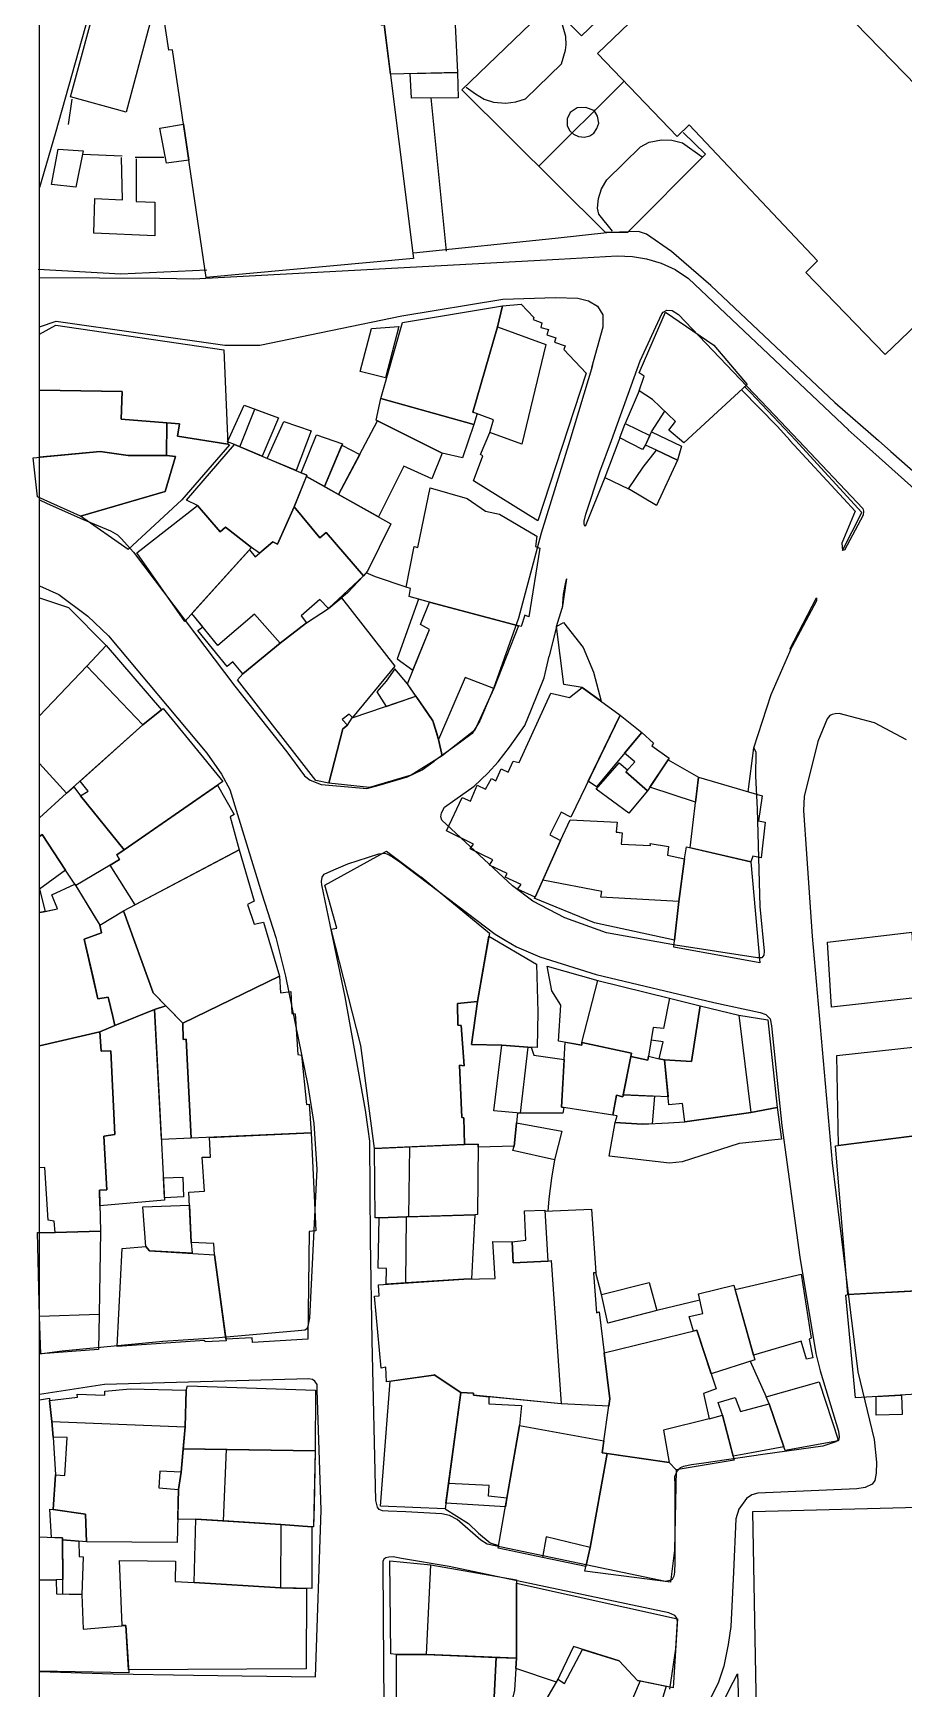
# Model space of a CAD drawing. Header units: centimetres. Extents: x 6155 to 7007, y 1466 to 2152.
# Drawn here: x 6154.8 to 6257.3, y 1699.6 to 1894.6 of the extents above; entities that cross this region are included whole.
import ezdxf

# ---------------------------------------------------------------- set-up
doc = ezdxf.new("R2010")
doc.units = ezdxf.units.CM

msp = doc.modelspace()

# ---------------------------------------------------------------- linework, layer by layer
at = {"color": 7}
for points in [[(6155.54, 2150.82), (7006.83, 2150.82), (7006.83, 1468.12), (6155.54, 1468.12)], [(6226.67, 1897.44), (6224.65, 1899.39), (6219.37, 1894.29), (6214.84, 1898.82), (6220.3, 1904.1), (6211.93, 1913.18), (6222.72, 1923.37), (6235.66, 1909.91), (6230.27, 1904.55), (6232.17, 1902.7), (6226.67, 1897.44)], [(6172.3, 1909.86), (6165.75, 1885.3), (6159.17, 1887.11), (6165.97, 1912.08), (6172.3, 1909.86)], [(6221.25, 1892.24), (6238.85, 1909.1), (6245.03, 1903), (6243.3, 1901.2), (6248.65, 1896.06), (6250.19, 1897.29), (6261.7, 1885.44), (6260.29, 1884.12), (6264.8, 1879.18), (6266.1, 1880.46), (6272.76, 1873.64), (6255.13, 1856.79), (6245.78, 1866.42), (6247.16, 1867.79), (6232.03, 1883.82), (6230.63, 1882.43), (6221.25, 1892.24)], [(6196.14, 1895.62), (6199.59, 1868.08), (6175.15, 1865.86), (6171.2, 1892.67), (6170.75, 1892.63), (6170.06, 1897.23), (6195.31, 1900.13), (6195.82, 1895.57), (6196.14, 1895.62)], [(6195.44, 1899.02), (6204.32, 1898.84), (6204.77, 1889.99), (6196.87, 1889.79), (6196.14, 1895.62), (6195.82, 1895.57), (6195.44, 1899.02)], [(6199.2, 1889.85), (6204.77, 1889.99), (6204.82, 1887), (6199.33, 1886.98), (6199.2, 1889.85)], [(6172.49, 1883.91), (6173.12, 1879.65), (6170.49, 1879.31), (6169.71, 1883.44), (6172.49, 1883.91)], [(6160.69, 1880.76), (6159.82, 1876.48), (6156.94, 1876.78), (6157.72, 1880.96), (6160.69, 1880.76)], [(6207.06, 1849.81), (6206.67, 1848.52), (6195.71, 1851.61), (6198.28, 1860.53), (6210.05, 1862.52), (6209.45, 1860.02), (6206.58, 1850), (6207.06, 1849.81)], [(6209.45, 1860.02), (6210.05, 1862.52), (6212.27, 1862.71), (6213.74, 1861.13), (6213.67, 1860.91), (6214.69, 1860.52), (6214.58, 1859.94), (6215.47, 1859.71), (6215.28, 1859.09), (6216.34, 1858.74), (6216.2, 1858.23), (6217.42, 1857.79), (6217.3, 1857.38), (6219.93, 1854.56), (6214.22, 1837.17), (6206.66, 1841.88), (6207.73, 1844.85), (6207.46, 1844.98), (6208.56, 1847.58), (6208.98, 1849.07), (6206.58, 1850), (6209.45, 1860.02)], [(6209.45, 1860.02), (6210.05, 1862.52), (6212.27, 1862.71), (6213.74, 1861.13), (6213.67, 1860.91), (6214.69, 1860.52), (6214.58, 1859.94), (6215.47, 1859.71), (6215.28, 1859.09), (6216.34, 1858.74), (6216.2, 1858.23), (6217.42, 1857.79), (6217.3, 1857.38), (6219.93, 1854.56), (6214.22, 1837.17), (6206.66, 1841.88), (6207.73, 1844.85), (6207.46, 1844.98), (6208.56, 1847.58), (6208.98, 1849.07), (6206.58, 1850), (6209.45, 1860.02)], [(6229.25, 1861.74), (6234.95, 1857.87), (6238.86, 1853.23), (6231.42, 1846.36), (6229.63, 1847.85), (6230.43, 1848.9), (6227.71, 1851.48), (6226.16, 1852.48), (6226.73, 1854.24), (6226.17, 1854.61), (6227.28, 1857.23), (6229.25, 1861.74)], [(6229.25, 1861.74), (6234.95, 1857.87), (6238.86, 1853.23), (6231.42, 1846.36), (6229.63, 1847.85), (6230.43, 1848.9), (6227.71, 1851.48), (6226.16, 1852.48), (6226.73, 1854.24), (6226.17, 1854.61), (6227.28, 1857.23), (6229.25, 1861.74)], [(6197.85, 1860.07), (6196.26, 1854.01), (6193.31, 1854.79), (6194.62, 1859.82), (6197.85, 1860.07)], [(6209.45, 1860.02), (6215.16, 1857.96), (6212.35, 1846.22), (6208.56, 1847.58), (6208.98, 1849.07), (6206.58, 1850), (6209.45, 1860.02)], [(6209.45, 1860.02), (6215.16, 1857.96), (6212.35, 1846.22), (6208.56, 1847.58), (6208.98, 1849.07), (6206.58, 1850), (6209.45, 1860.02)], [(6178.49, 1846.17), (6177.68, 1846.5), (6179.62, 1850.8), (6183.67, 1849.31), (6181.75, 1844.79), (6178.49, 1846.17)], [(6206.67, 1848.52), (6205.35, 1844.59), (6202.96, 1845.16), (6195.19, 1849.05), (6195.71, 1851.61), (6206.67, 1848.52)], [(6206.67, 1848.52), (6205.35, 1844.59), (6202.96, 1845.16), (6195.19, 1849.05), (6195.71, 1851.61), (6206.67, 1848.52)], [(6177.7, 1846.22), (6177.9, 1846.12), (6172.3, 1839.65), (6165.98, 1833.82), (6160.35, 1837.73), (6170.33, 1840.65), (6171.54, 1844.78), (6170.48, 1844.89), (6170.54, 1848.73), (6172.01, 1848.62), (6171.78, 1847.14), (6177.7, 1846.22)], [(6177.7, 1846.22), (6177.9, 1846.12), (6172.3, 1839.65), (6165.98, 1833.82), (6160.35, 1837.73), (6170.33, 1840.65), (6171.54, 1844.78), (6170.48, 1844.89), (6170.54, 1848.73), (6172.01, 1848.62), (6171.78, 1847.14), (6177.7, 1846.22)], [(6179.12, 1845.9), (6180.91, 1850.35), (6183.67, 1849.31), (6181.75, 1844.79), (6179.12, 1845.9)], [(6182.34, 1844.53), (6184.29, 1848.9), (6187.52, 1847.78), (6185.74, 1843.11), (6182.34, 1844.53)], [(6182.34, 1844.53), (6184.29, 1848.9), (6187.52, 1847.78), (6185.74, 1843.11), (6182.34, 1844.53)], [(6202.96, 1845.16), (6201.75, 1842.13), (6198.45, 1843.62), (6195.45, 1837.65), (6190.76, 1840.28), (6195.35, 1848.97), (6202.96, 1845.16)], [(6202.96, 1845.16), (6201.75, 1842.13), (6198.45, 1843.62), (6195.45, 1837.65), (6190.76, 1840.28), (6195.35, 1848.97), (6202.96, 1845.16)], [(6226.9, 1846.12), (6226.54, 1845.59), (6223.86, 1846.95), (6224.51, 1848.66), (6227.42, 1847.24), (6226.9, 1846.12)], [(6226.9, 1846.12), (6226.54, 1845.59), (6223.86, 1846.95), (6224.51, 1848.66), (6227.42, 1847.24), (6226.9, 1846.12)], [(6186.36, 1842.85), (6188.14, 1847.3), (6191.2, 1846.27), (6189.11, 1841.21), (6186.96, 1842.41), (6187.03, 1842.56), (6186.36, 1842.85)], [(6186.36, 1842.85), (6188.14, 1847.3), (6191.2, 1846.27), (6189.11, 1841.21), (6186.96, 1842.41), (6187.03, 1842.56), (6186.36, 1842.85)], [(6228.2, 1845.5), (6226.9, 1846.1), (6227.62, 1847.68), (6231.14, 1845.99), (6230.68, 1844.34), (6228.2, 1845.5)], [(6228.2, 1845.5), (6226.9, 1846.1), (6227.62, 1847.68), (6231.14, 1845.99), (6230.68, 1844.34), (6228.2, 1845.5)], [(6170.48, 1844.89), (6171.54, 1844.78), (6170.33, 1840.65), (6160.35, 1837.73), (6155.28, 1840.02), (6154.78, 1844.61), (6162.66, 1845.34), (6165.96, 1844.86), (6170.48, 1844.89)], [(6174.14, 1838.98), (6172.83, 1839.61), (6178.49, 1846.17), (6187.03, 1842.56), (6185.54, 1838.84), (6183.55, 1834.45), (6183.03, 1834.7), (6181.45, 1833.39), (6180.51, 1834.03), (6177.45, 1836.45), (6176.79, 1835.89), (6174.14, 1838.98)], [(6191.14, 1846.11), (6193.24, 1844.98), (6190.76, 1840.28), (6189.11, 1841.21), (6191.14, 1846.11)], [(6230.68, 1844.34), (6228.21, 1838.98), (6224.91, 1840.96), (6226.63, 1843.49), (6228.2, 1845.5), (6230.68, 1844.34)], [(6186.96, 1842.41), (6196.91, 1836.84), (6194.16, 1831.27), (6193.69, 1830.69), (6189.28, 1835.81), (6188.54, 1835.19), (6185.54, 1838.84), (6186.96, 1842.41)], [(6214.1, 1835.38), (6213.95, 1834.15), (6214.46, 1833.96), (6213.17, 1825.89), (6212.67, 1826.09), (6212.25, 1824.76), (6211.93, 1824.81), (6201.46, 1827.62), (6199.07, 1828.28), (6199.23, 1829.21), (6198.72, 1829.36), (6199.67, 1834.18), (6200.07, 1834.06), (6201.55, 1841.06), (6205.89, 1839.81), (6208.04, 1838.33), (6209.71, 1837.96), (6214.1, 1835.38)], [(6166.98, 1833.4), (6174.14, 1838.98), (6176.79, 1835.89), (6177.45, 1836.45), (6180.51, 1834.03), (6172.65, 1825.34), (6166.98, 1833.4)], [(6183.86, 1822.78), (6179.46, 1819.16), (6178.29, 1820.57), (6177.65, 1820.02), (6174.17, 1824.27), (6174.75, 1824.72), (6173.49, 1826.27), (6179.37, 1832.77), (6180.27, 1833.77), (6180.94, 1832.96), (6183.03, 1834.7), (6183.55, 1834.45), (6185.54, 1838.84), (6188.54, 1835.19), (6189.28, 1835.81), (6193.69, 1830.69), (6189.58, 1826.85), (6188.55, 1827.91), (6186.35, 1826.01), (6186.98, 1825.18), (6183.86, 1822.78)], [(6180.27, 1833.77), (6180.94, 1832.96), (6183.03, 1834.7), (6183.55, 1834.45), (6185.54, 1838.84), (6188.54, 1835.19), (6189.28, 1835.81), (6193.69, 1830.69), (6191.81, 1828.69), (6189.58, 1826.85), (6188.55, 1827.91), (6186.35, 1826.01), (6186.98, 1825.18), (6183.86, 1822.78), (6180.84, 1826.2), (6176.54, 1822.52), (6173.49, 1826.27), (6180.27, 1833.77)], [(6191.11, 1828.11), (6197.37, 1820.08), (6192.39, 1814.01), (6191.99, 1814.4), (6191.17, 1813.8), (6191.8, 1813.14), (6191.25, 1812.68), (6189.59, 1806.29), (6188.09, 1806.6), (6178.84, 1818.45), (6179.46, 1819.16), (6183.86, 1822.78), (6186.98, 1825.18), (6189.58, 1826.85), (6191.11, 1828.11)], [(6200.17, 1827.97), (6197.65, 1820.93), (6199.51, 1819.58), (6201.46, 1824.4), (6200.4, 1824.97), (6201.46, 1827.62), (6200.17, 1827.97)], [(6209.02, 1817.45), (6206.8, 1812.55), (6202.95, 1809.49), (6202.52, 1811.42), (6201.87, 1813.63), (6198.87, 1817.97), (6201.46, 1824.4), (6200.4, 1824.97), (6201.46, 1827.62), (6211.93, 1824.81), (6209.02, 1817.45)], [(6201.46, 1827.62), (6211.93, 1824.81), (6209.02, 1817.45), (6205.65, 1818.74), (6202.52, 1811.42), (6201.87, 1813.63), (6198.87, 1817.97), (6201.46, 1824.4), (6200.4, 1824.97), (6201.46, 1827.62)], [(6217.24, 1825.2), (6219.56, 1822.28), (6220.76, 1819.37), (6221.67, 1815.93), (6219.44, 1817.54), (6217.27, 1817.91), (6216.4, 1824.76), (6217.24, 1825.2)], [(6198.87, 1817.97), (6197.39, 1819.74), (6196.35, 1818.29), (6195.27, 1817.06), (6196.35, 1815.33), (6199.87, 1816.52), (6198.87, 1817.97)], [(6223.93, 1814.3), (6218.11, 1802.29), (6216.96, 1802.88), (6215.62, 1800.21), (6216.88, 1799.53), (6213.9, 1792.87), (6211.84, 1793.8), (6212.24, 1794.35), (6210.39, 1795.23), (6210.6, 1795.67), (6208.54, 1796.63), (6208.91, 1797.26), (6206.25, 1798.54), (6206.64, 1799.12), (6203.47, 1800.69), (6205.31, 1804.61), (6206.3, 1804.16), (6207.09, 1806.05), (6208.06, 1805.59), (6208.78, 1806.85), (6209.29, 1806.55), (6209.92, 1807.98), (6210.72, 1807.59), (6211.33, 1808.87), (6212.01, 1808.74), (6215.74, 1816.9), (6217.96, 1816.38), (6219.44, 1817.54), (6223.93, 1814.3)], [(6192.37, 1814), (6199.87, 1816.52), (6201.12, 1814.72), (6201.87, 1813.63), (6202.23, 1812.42), (6202.52, 1811.42), (6202.95, 1809.49), (6199.31, 1807.24), (6194.4, 1805.77), (6189.59, 1806.29), (6191.25, 1812.68), (6191.8, 1813.14), (6192.37, 1814)], [(6169.89, 1814.93), (6170.11, 1815.1), (6177.14, 1806.5), (6165.5, 1798.43), (6160.35, 1804.79), (6161.26, 1805.34), (6160.33, 1806.54), (6167.72, 1813.16), (6169.89, 1814.93)], [(6223.93, 1814.3), (6226.46, 1812.25), (6221.12, 1805.87), (6220.16, 1806.52), (6223.93, 1814.3)], [(6226.46, 1812.25), (6227.86, 1811.01), (6227.66, 1810.7), (6229.69, 1809.25), (6227.12, 1805.39), (6224.57, 1807.64), (6225.66, 1808.8), (6224.43, 1809.82), (6226.46, 1812.25)], [(6227.12, 1805.39), (6224.93, 1802.75), (6221.09, 1805.57), (6223.78, 1808.7), (6224.77, 1807.85), (6224.57, 1807.64), (6227.12, 1805.39)], [(6229.55, 1809.04), (6233.13, 1806.99), (6232.79, 1804.07), (6227.41, 1805.83), (6229.55, 1809.04)], [(6176.51, 1806.06), (6178.44, 1802.59), (6177.97, 1802.33), (6179.06, 1798.43), (6166.79, 1791.95), (6163.86, 1796.63), (6164.94, 1797.3), (6164.63, 1797.87), (6165.5, 1798.43), (6176.51, 1806.06)], [(6232.17, 1798.69), (6233.13, 1806.99), (6240.64, 1804.79), (6240.2, 1801.86), (6241, 1801.7), (6240.53, 1797.5), (6239.55, 1797.7), (6239.3, 1797.03), (6232.17, 1798.69)], [(6230.32, 1787.81), (6220.9, 1789.83), (6213.8, 1792.74), (6213.9, 1792.87), (6214.8, 1794.88), (6216.88, 1799.53), (6218.01, 1801.96), (6223.58, 1801.7), (6223.43, 1800.54), (6224.16, 1800.45), (6224.02, 1799.11), (6227.49, 1798.94), (6227.45, 1799.2), (6229.61, 1798.83), (6229.47, 1797.83), (6231.5, 1797.39), (6230.83, 1792.35), (6230.32, 1787.81)], [(6216.88, 1799.53), (6218.01, 1801.96), (6223.58, 1801.7), (6223.43, 1800.53), (6224.16, 1800.45), (6224.02, 1799.11), (6227.49, 1798.94), (6227.45, 1799.2), (6229.61, 1798.83), (6229.47, 1797.83), (6231.5, 1797.39), (6230.83, 1792.35), (6221.64, 1792.87), (6221.75, 1793.53), (6214.8, 1794.88), (6216.88, 1799.53)], [(6165.44, 1791.24), (6179.06, 1798.43), (6180.83, 1792.41), (6180.02, 1792.02), (6180.81, 1789.7), (6181.92, 1789.93), (6183.78, 1783.58), (6172.42, 1778.01), (6168.92, 1781.58), (6165.44, 1791.24)], [(6208.51, 1788.62), (6207.11, 1780.56), (6204.76, 1780.33), (6204.79, 1777.79), (6205.18, 1777.76), (6205.53, 1773.02), (6205.01, 1773.08), (6205.26, 1766.93), (6205.49, 1766.87), (6205.58, 1763.75), (6194.98, 1763.27), (6193.36, 1775.38), (6189.88, 1789.09), (6190.53, 1789.23), (6189.12, 1794.26), (6196.38, 1798.27), (6200.46, 1795.24), (6200.49, 1795.26), (6208.51, 1788.62)], [(6239.3, 1797.03), (6240.36, 1785.13), (6230.22, 1786.98), (6230.32, 1787.81), (6230.83, 1792.35), (6231.5, 1797.39), (6231.71, 1798.8), (6239.3, 1797.03)], [(6162.64, 1789.55), (6165.44, 1791.24), (6168.92, 1781.58), (6170.41, 1780.06), (6169.06, 1779.63), (6164.39, 1777.74), (6164.15, 1778.8), (6163.63, 1781.1), (6162.41, 1780.9), (6160.81, 1787.92), (6162.84, 1788.65), (6162.64, 1789.55)], [(6208.45, 1788.28), (6214.06, 1784.98), (6214.23, 1779.34), (6214.14, 1775.16), (6213.05, 1775.21), (6209.98, 1775.45), (6206.4, 1775.52), (6207.11, 1780.56), (6208.45, 1788.28)], [(6248.34, 1787.56), (6258.27, 1788.73), (6258.35, 1787.4), (6258.4, 1787.4), (6261.21, 1788.07), (6261.7, 1781.35), (6258.66, 1781), (6258.64, 1781.01), (6248.79, 1779.93), (6248.34, 1787.56)], [(6215.3, 1784.74), (6221.28, 1783.07), (6229.74, 1780.98), (6233.34, 1780.06), (6232.33, 1773.53), (6229.14, 1773.72), (6228.5, 1773.81), (6228.97, 1775.84), (6227.57, 1776.02), (6227.19, 1773.67), (6225.19, 1774.12), (6225.25, 1774.49), (6219.39, 1775.74), (6219.4, 1775.43), (6216.67, 1775.89), (6216.93, 1780.15), (6215.86, 1781.82), (6215.3, 1784.74)], [(6173.38, 1764.48), (6172.81, 1776.13), (6172.44, 1776.11), (6172.42, 1778.01), (6183.78, 1783.58), (6183.93, 1781.61), (6185.13, 1781.76), (6185.25, 1779.15), (6185.65, 1779.11), (6185.97, 1774.32), (6186.4, 1774.25), (6186.96, 1768.43), (6187.27, 1768.48), (6187.54, 1765.13), (6173.38, 1764.48)], [(6221.28, 1783.07), (6229.74, 1780.98), (6229.03, 1777.39), (6227.81, 1777.53), (6227.19, 1773.67), (6225.19, 1774.12), (6225.25, 1774.49), (6219.39, 1775.74), (6221.28, 1783.07)], [(6213.42, 1775.2), (6213.76, 1774.27), (6217.31, 1773.75), (6217.02, 1768.12), (6217.29, 1768.08), (6217.18, 1767.42), (6212.15, 1767.41), (6211.81, 1767.44), (6211.43, 1763.53), (6207.18, 1763.42), (6207.19, 1763.77), (6205.58, 1763.75), (6205.49, 1766.87), (6205.26, 1766.93), (6205.01, 1773.08), (6205.53, 1773.02), (6205.18, 1777.76), (6204.79, 1777.79), (6204.76, 1780.33), (6207.11, 1780.56), (6206.4, 1775.52), (6209.98, 1775.45), (6213.05, 1775.21), (6213.42, 1775.2)], [(6164.39, 1777.74), (6169.06, 1779.63), (6170.26, 1757.2), (6162.64, 1756.52), (6162.59, 1758.36), (6163.48, 1758.38), (6163.1, 1764.72), (6164.4, 1764.9), (6163.93, 1774.75), (6162.78, 1774.73), (6162.62, 1777.01), (6164.39, 1777.74)], [(6173.38, 1764.48), (6169.88, 1764.34), (6169.06, 1779.63), (6170.41, 1780.06), (6172.42, 1778.01), (6172.44, 1776.11), (6172.81, 1776.13), (6173.38, 1764.48)], [(6237.91, 1778.98), (6241.29, 1778.42), (6242.41, 1768.11), (6239.32, 1767.49), (6231.55, 1766.41), (6231.24, 1768.57), (6229.65, 1768.41), (6229.14, 1773.72), (6232.33, 1773.53), (6233.34, 1780.06), (6237.91, 1778.98)], [(6237.91, 1778.98), (6239.32, 1767.49), (6231.55, 1766.41), (6231.24, 1768.57), (6229.65, 1768.41), (6229.14, 1773.72), (6232.33, 1773.53), (6233.34, 1780.06), (6237.91, 1778.98)], [(6213.05, 1775.21), (6212.15, 1767.41), (6209.03, 1767.7), (6209.98, 1775.45), (6213.05, 1775.21)], [(6225.19, 1774.12), (6224.24, 1769.35), (6223.47, 1769.54), (6223.07, 1767.19), (6217.02, 1768.12), (6217.42, 1775.77), (6219.4, 1775.43), (6219.39, 1775.74), (6225.25, 1774.49), (6225.19, 1774.12)], [(6265.8, 1765.78), (6262.59, 1765.26), (6249.64, 1763.63), (6249.44, 1774.23), (6265.96, 1776.04), (6265.94, 1774.31), (6266.55, 1774.25), (6266.59, 1767.1), (6265.85, 1767.01), (6265.8, 1765.78)], [(6229.56, 1769.34), (6224.28, 1769.57), (6225.19, 1774.12), (6227.19, 1773.67), (6227.27, 1774.15), (6228.5, 1773.81), (6229.14, 1773.72), (6229.56, 1769.34)], [(6227.97, 1769.41), (6227.69, 1766.19), (6226.52, 1766.12), (6223.34, 1766.31), (6223.58, 1767.11), (6223.07, 1767.19), (6223.47, 1769.54), (6224.24, 1769.35), (6224.28, 1769.57), (6227.97, 1769.41)], [(6242.41, 1768.11), (6242.92, 1764.38), (6237.93, 1763.87), (6231.23, 1761.7), (6229.72, 1761.53), (6222.62, 1762.37), (6223.34, 1766.31), (6226.52, 1766.12), (6229.59, 1766.3), (6231.55, 1766.41), (6239.32, 1767.49), (6242.41, 1768.11)], [(6176.13, 1750.75), (6176.08, 1752.06), (6173.41, 1752.18), (6173.13, 1758.13), (6174.95, 1758.23), (6174.68, 1762.24), (6175.68, 1762.25), (6175.57, 1764.58), (6187.54, 1765.13), (6188.06, 1753.57), (6187.27, 1753.51), (6187.12, 1740.82), (6180.61, 1740.43), (6180.58, 1740.96), (6177.48, 1740.81), (6176.13, 1750.75)], [(6211.7, 1766.29), (6217.06, 1765.31), (6216.2, 1761.93), (6211.29, 1763.05), (6211.43, 1763.53), (6211.7, 1766.29)], [(6249.27, 1763.58), (6262.59, 1765.26), (6262.82, 1757.65), (6261.21, 1757.37), (6261.28, 1752.79), (6261.02, 1752.77), (6261.05, 1746.63), (6250.71, 1746.06), (6249.27, 1763.58)], [(6195.55, 1755.12), (6195.08, 1755.09), (6194.98, 1763.27), (6199.14, 1763.46), (6205.58, 1763.75), (6207.19, 1763.77), (6207.12, 1755.5), (6206.79, 1755.44), (6199.04, 1755.21), (6198.75, 1755.2), (6195.55, 1755.12)], [(6199.04, 1755.21), (6199.14, 1763.46), (6205.58, 1763.75), (6207.19, 1763.77), (6207.12, 1755.5), (6206.79, 1755.44), (6199.04, 1755.21)], [(6170.12, 1759.81), (6172.41, 1759.9), (6172.5, 1757.56), (6170.24, 1757.47), (6170.12, 1759.81)], [(6168.07, 1751.74), (6167.69, 1756.39), (6173.2, 1756.6), (6173.41, 1752.18), (6173.53, 1750.92), (6168.5, 1751.23), (6168.07, 1751.74)], [(6215.06, 1755.87), (6220.52, 1756.11), (6221.05, 1748.61), (6220.76, 1748.61), (6220.76, 1748.59), (6221.12, 1743.92), (6221.44, 1744.03), (6222.05, 1739.19), (6222.69, 1733.79), (6222.57, 1732.93), (6216.97, 1733.19), (6208.45, 1734.03), (6206.63, 1734.2), (6206.64, 1734.44), (6205.17, 1734.55), (6202.01, 1736.63), (6201.94, 1736.59), (6196.41, 1735.79), (6196.31, 1737.5), (6195.77, 1737.38), (6195, 1745.89), (6195.53, 1745.9), (6195.46, 1747.22), (6205.5, 1747.88), (6209.21, 1747.97), (6208.93, 1752.32), (6211.2, 1752.29), (6212.81, 1752.46), (6212.64, 1755.91), (6215.06, 1755.99), (6215.06, 1755.87)], [(6196.36, 1747.28), (6196.41, 1749.12), (6195.41, 1749.16), (6195.55, 1755.12), (6198.75, 1755.2), (6206.79, 1755.44), (6206.42, 1747.9), (6198.66, 1747.43), (6196.36, 1747.28)], [(6198.66, 1747.43), (6198.75, 1755.2), (6206.79, 1755.44), (6206.42, 1747.9), (6205.5, 1747.88), (6198.66, 1747.43)], [(6215.06, 1755.99), (6215.39, 1750), (6211.33, 1749.79), (6211.2, 1752.29), (6212.81, 1752.46), (6212.64, 1755.91), (6215.06, 1755.99)], [(6162.57, 1743.72), (6162.47, 1739.6), (6155.67, 1739.07), (6155.55, 1743.49), (6155.29, 1753.37), (6157.39, 1753.38), (6162.72, 1753.52), (6162.57, 1743.72)], [(6162.72, 1753.52), (6162.57, 1743.72), (6155.55, 1743.49), (6155.29, 1753.37), (6157.39, 1753.38), (6162.72, 1753.52)], [(6164.67, 1739.96), (6165.25, 1751.47), (6168.07, 1751.74), (6168.5, 1751.23), (6176.13, 1750.75), (6177.5, 1740.62), (6175.04, 1740.48), (6174.99, 1740.64), (6164.67, 1739.96)], [(6215.39, 1750), (6215.8, 1750.07), (6216.97, 1733.19), (6206.63, 1734.2), (6206.64, 1734.44), (6205.17, 1734.55), (6202.01, 1736.63), (6201.94, 1736.59), (6196.41, 1735.79), (6196.31, 1737.5), (6195.77, 1737.38), (6195, 1745.89), (6195.53, 1745.9), (6195.46, 1747.22), (6205.5, 1747.88), (6209.21, 1747.97), (6208.93, 1752.32), (6211.2, 1752.29), (6211.33, 1749.79), (6215.39, 1750)], [(6227.33, 1747.5), (6228.23, 1744.18), (6222.48, 1742.68), (6221.7, 1746.08), (6227.33, 1747.5)], [(6232.93, 1741.86), (6232.57, 1741.77), (6232.03, 1743.47), (6233.67, 1743.83), (6233.14, 1746.14), (6237.29, 1747.19), (6239.76, 1738.39), (6234.64, 1736.71), (6232.93, 1741.86)], [(6237.44, 1746.68), (6245.23, 1748.45), (6246.42, 1740.93), (6246.16, 1740.83), (6246.59, 1738.63), (6245.87, 1738.46), (6245.23, 1740.59), (6239.61, 1738.92), (6237.44, 1746.68)], [(6260.33, 1746.59), (6260.36, 1745.54), (6261.33, 1745.51), (6261.81, 1737.57), (6261.88, 1737.51), (6262.1, 1734.53), (6251.62, 1733.89), (6250.5, 1746.01), (6250.71, 1746.06), (6255.78, 1746.34), (6255.96, 1746.35), (6260.33, 1746.59)], [(6234.41, 1731.44), (6235.96, 1731.85), (6237.34, 1726.56), (6230.51, 1725.44), (6229.7, 1726.29), (6221.8, 1727.41), (6222.69, 1733.79), (6222.05, 1739.19), (6232.95, 1741.86), (6235.22, 1734.95), (6233.73, 1734.43), (6234.41, 1731.44)], [(6232.95, 1741.86), (6235.22, 1734.95), (6233.73, 1734.43), (6234.41, 1731.44), (6229.02, 1730.08), (6229.7, 1726.29), (6221.8, 1727.41), (6222.69, 1733.79), (6222.05, 1739.19), (6232.95, 1741.86)], [(6205.17, 1734.55), (6203.29, 1720.82), (6195.68, 1721.15), (6196.82, 1735.85), (6201.94, 1736.59), (6202.01, 1736.63), (6205.17, 1734.55)], [(6241.45, 1733.19), (6241.1, 1734.02), (6247.37, 1735.8), (6249.63, 1728.82), (6243.36, 1727.71), (6243.2, 1728.13), (6241.45, 1733.19)], [(6157, 1731.11), (6156.7, 1733.57), (6160.01, 1733.99), (6159.96, 1734.35), (6163.21, 1734.21), (6163.24, 1734.69), (6166.21, 1734.95), (6172.81, 1734.82), (6172.69, 1730.49), (6172.21, 1725.14), (6171.92, 1723.12), (6171.73, 1716.86), (6161.06, 1716.96), (6160.96, 1720.19), (6157.16, 1720.76), (6157.42, 1724.83), (6158.52, 1724.74), (6158.8, 1729.22), (6157.14, 1729.28), (6157, 1731.11)], [(6172.81, 1734.82), (6172.97, 1735.31), (6188.02, 1734.8), (6188.01, 1727.67), (6172.46, 1727.9), (6172.69, 1730.49), (6172.81, 1734.82)], [(6210.43, 1721.08), (6203.38, 1721.49), (6203.7, 1723.83), (6205.17, 1734.55), (6206.64, 1734.44), (6206.63, 1734.2), (6208.45, 1734.03), (6208.46, 1733.21), (6212.31, 1733.01), (6212.06, 1730.63), (6210.58, 1722.07), (6210.43, 1721.08)], [(6210.58, 1722.07), (6208.39, 1722.32), (6208.48, 1723.56), (6203.7, 1723.83), (6205.17, 1734.55), (6206.64, 1734.44), (6206.63, 1734.2), (6208.45, 1734.03), (6208.46, 1733.21), (6212.31, 1733.01), (6212.06, 1730.63), (6210.58, 1722.07)], [(6235.96, 1731.85), (6235.47, 1733.36), (6237.47, 1733.96), (6238.09, 1732.31), (6241.45, 1733.19), (6243.2, 1728.13), (6239.4, 1727.44), (6237.22, 1727.02), (6235.96, 1731.85)], [(6257.05, 1734.22), (6257.12, 1731.94), (6254.07, 1731.87), (6254.08, 1734.04), (6257.05, 1734.22)], [(6171.73, 1716.86), (6161.06, 1716.96), (6160.96, 1720.19), (6157.16, 1720.76), (6157.42, 1724.83), (6158.52, 1724.74), (6158.8, 1729.22), (6157.14, 1729.28), (6157, 1731.11), (6172.69, 1730.49), (6172.21, 1725.14), (6169.71, 1725.28), (6169.6, 1723.31), (6171.92, 1723.12), (6171.73, 1716.86)], [(6219.89, 1714.02), (6214.76, 1715.09), (6209.56, 1716.18), (6212.06, 1730.63), (6222, 1728.85), (6221.8, 1727.41), (6222.39, 1727.33), (6220.39, 1716.26), (6219.89, 1714.02)], [(6222.39, 1727.33), (6220.39, 1716.26), (6215.22, 1717.53), (6214.76, 1715.09), (6209.56, 1716.18), (6212.06, 1730.63), (6222, 1728.85), (6221.8, 1727.41), (6222.39, 1727.33)], [(6172.46, 1727.9), (6177.54, 1727.83), (6186.25, 1727.7), (6188.01, 1727.67), (6187.87, 1721.17), (6187.81, 1718.71), (6187.6, 1718.7), (6183.96, 1718.99), (6177.21, 1719.41), (6173.94, 1719.61), (6171.81, 1719.56), (6171.87, 1721.58), (6171.92, 1723.12), (6172.21, 1725.14), (6172.46, 1727.9)], [(6188.01, 1727.67), (6187.81, 1718.71), (6187.6, 1718.7), (6183.96, 1718.99), (6177.21, 1719.41), (6177.54, 1727.83), (6188.01, 1727.67)], [(6230.51, 1725.44), (6230.3, 1715.98), (6229.83, 1712.18), (6219.77, 1713.48), (6220.39, 1716.26), (6222.39, 1727.33), (6229.7, 1726.29), (6230.51, 1725.44)], [(6293.53, 1722.15), (6294.11, 1694.81), (6289.27, 1694.63), (6289.19, 1692.54), (6286.92, 1692.44), (6286.9, 1694.6), (6286.1, 1694.63), (6286.03, 1694.65), (6285.98, 1693.39), (6284, 1693.29), (6283.94, 1694.57), (6283.87, 1694.57), (6271.52, 1694.36), (6271.45, 1694.43), (6263.12, 1694.07), (6251.52, 1693.76), (6251.59, 1686.65), (6240.18, 1686.41), (6239.54, 1720.51), (6262.05, 1721.11), (6270.9, 1721.34), (6293.53, 1722.15)], [(6161.06, 1716.96), (6158.23, 1717.17), (6158.23, 1717.42), (6156.95, 1717.47), (6156.73, 1720.79), (6157.16, 1720.76), (6160.96, 1720.19), (6161.06, 1716.96)], [(6183.96, 1718.99), (6187.6, 1718.7), (6187.59, 1711.43), (6183.91, 1711.52), (6173.73, 1712.16), (6173.94, 1719.61), (6183.96, 1718.99)], [(6173.94, 1719.61), (6183.96, 1718.99), (6183.91, 1711.52), (6173.73, 1712.16), (6173.94, 1719.61)], [(6160.18, 1717.02), (6160.19, 1715.21), (6160.66, 1715.16), (6160.53, 1710.75), (6158.26, 1710.79), (6158.28, 1712.52), (6158.23, 1717.17), (6160.18, 1717.02)], [(6165.27, 1707.09), (6164.97, 1714.74), (6171.53, 1714.66), (6171.52, 1712.27), (6173.73, 1712.16), (6183.91, 1711.52), (6186.96, 1711.45), (6186.92, 1702), (6166.02, 1701.87), (6165.68, 1707.1), (6165.27, 1707.09)], [(6197.56, 1703.67), (6196.91, 1703.76), (6196.8, 1714.69), (6201.62, 1714.22), (6211.7, 1712.47), (6211.69, 1703.23), (6209.3, 1703.33), (6201.12, 1703.69), (6197.56, 1703.67)], [(6201.12, 1703.69), (6201.62, 1714.22), (6211.7, 1712.47), (6211.69, 1703.23), (6201.12, 1703.69)], [(6211.7, 1712.09), (6230.67, 1707.88), (6230.14, 1699.76), (6225.96, 1700.63), (6223.79, 1702.93), (6218.4, 1704.6), (6216.43, 1700.41), (6211.62, 1702.01), (6211.69, 1703.23), (6211.7, 1712.09)], [(6209.3, 1703.33), (6208.95, 1696.28), (6197.56, 1696.6), (6197.56, 1703.67), (6201.12, 1703.69), (6209.3, 1703.33)], [(6211.62, 1702.01), (6211.48, 1699.49), (6210.66, 1696.11), (6209.68, 1696.2), (6208.95, 1696.28), (6209.3, 1703.33), (6211.69, 1703.23), (6211.62, 1702.01)], [(6229.32, 1699.93), (6228.1, 1695.92), (6223.5, 1694.09), (6223.35, 1693.76), (6221.74, 1693.88), (6219.73, 1694.04), (6214.92, 1697.85), (6216.43, 1700.41), (6216.59, 1700.76), (6217.37, 1700.26), (6219.47, 1704.27), (6223.79, 1702.93), (6225.96, 1700.63), (6226.28, 1700.56), (6229.32, 1699.93)], [(6219.47, 1704.27), (6223.79, 1702.93), (6225.96, 1700.63), (6226.28, 1700.56), (6223.35, 1693.76), (6219.73, 1694.04), (6214.92, 1697.85), (6216.43, 1700.41), (6216.59, 1700.76), (6217.37, 1700.26), (6219.47, 1704.27)]]:
    msp.add_lwpolyline(points, close=True, dxfattribs=at)
for points in [[(6186.64, 1962.29), (6180.53, 1964.04), (6179.97, 1963.93), (6179.64, 1963.72), (6177.32, 1957.57), (6170.44, 1929.85), (6164.89, 1909.4), (6157.39, 1882.78), (6155.54, 1876.45)], [(6215.48, 1897.74), (6205.26, 1887.95), (6222.15, 1871.17), (6224.82, 1871.17), (6233.97, 1880.35), (6231.32, 1882.91)], [(6205.78, 1888.26), (6206.86, 1887.46), (6207.9, 1886.84), (6209.01, 1886.49), (6210.45, 1886.39), (6211.64, 1886.53), (6212.76, 1886.9), (6217, 1891.01), (6217.46, 1892.61), (6217.54, 1893.24), (6217.51, 1894.23), (6217.12, 1895.59), (6215.42, 1897.67)], [(6214.37, 1879), (6224.37, 1888.95)], [(6159.34, 1886.84), (6158.89, 1883.87)], [(6203.46, 1868.95), (6201.67, 1886.99)], [(6220.8, 1885.5), (6219.87, 1885.88), (6218.86, 1885.83), (6218.03, 1885.28), (6217.68, 1884.54), (6217.66, 1883.7), (6217.98, 1883.12), (6218.41, 1882.72), (6219.02, 1882.43), (6219.72, 1882.35), (6220.35, 1882.53), (6220.82, 1882.83), (6221.17, 1883.39), (6221.39, 1884.03), (6221.23, 1884.86), (6220.82, 1885.57)], [(6223, 1871.29), (6221.41, 1873.32), (6221.23, 1874.02), (6221.38, 1875.14), (6221.73, 1876.29), (6222.35, 1877.36), (6226.3, 1881.23), (6227.35, 1881.78), (6228.79, 1882.06), (6230, 1882.03), (6231.24, 1881.7), (6233.59, 1880.05)], [(6165.26, 1880.14), (6160.58, 1880.33)], [(6166.93, 1879.81), (6166.92, 1874.79), (6169.1, 1874.72), (6169.11, 1870.76), (6161.94, 1871.06), (6162.06, 1875.16), (6165.3, 1874.98), (6165.17, 1879.97)], [(6170.17, 1879.97), (6166.81, 1879.99)], [(6249.19, 1851.14), (6234.58, 1864.9), (6229.98, 1868.92), (6227.01, 1870.96), (6226.08, 1871.27), (6222.71, 1871.15), (6216.25, 1870.44), (6199.56, 1868.72)], [(6155.54, 1865.83), (6169.67, 1865.75), (6173.67, 1865.69), (6216.71, 1868.01), (6223.56, 1868.38), (6225.38, 1868.3), (6227, 1868.05), (6228.74, 1867.54), (6230.41, 1866.77), (6231.95, 1865.72), (6250.84, 1847.86)], [(6155.36, 1866.84), (6165.12, 1866.26), (6175.22, 1866.73)], [(6155.54, 1860.02), (6157.49, 1860.7), (6177.34, 1857.86), (6181.48, 1857.87), (6198.2, 1861.33), (6210.1, 1863.29), (6216.31, 1863.5), (6218.92, 1863.39), (6220.18, 1863.08), (6221.26, 1862.46), (6221.86, 1861.46), (6221.87, 1859.99), (6220.53, 1855.22)], [(6222.88, 1846.66), (6226.27, 1856.03), (6228.82, 1861.56), (6228.99, 1861.77), (6229.43, 1861.98), (6230.02, 1861.97), (6230.79, 1861.5), (6242.11, 1849.64), (6244.93, 1846.65)], [(6155.54, 1859.18), (6157.46, 1860.23), (6177.23, 1857.33), (6177.7, 1846.22), (6171.78, 1847.14), (6172.01, 1848.62), (6165.13, 1849.14), (6165.27, 1852.41), (6155.54, 1852.59)], [(6155.54, 1859.18), (6157.46, 1860.23), (6177.23, 1857.33), (6177.7, 1846.22), (6171.78, 1847.14), (6172.01, 1848.62), (6165.13, 1849.14), (6165.27, 1852.41), (6155.54, 1852.59)], [(6220.67, 1855.48), (6217.97, 1846.66)], [(6155.54, 1852.59), (6165.27, 1852.41), (6165.13, 1849.14), (6170.54, 1848.73), (6170.54, 1848.73)], [(6155.54, 1852.59), (6165.27, 1852.41), (6165.13, 1849.14), (6170.54, 1848.73), (6170.54, 1848.73)], [(6226.16, 1852.48), (6224.51, 1848.66)], [(6243.94, 1846.65), (6242.39, 1848.34), (6238.2, 1852.6)], [(6244.61, 1846.65), (6239.27, 1852.3), (6238.58, 1852.98)], [(6249.19, 1851.14), (6254.32, 1846.64)], [(6170.54, 1848.73), (6170.48, 1844.89), (6165.96, 1844.86), (6162.66, 1845.34), (6155.54, 1844.68)], [(6170.54, 1848.73), (6170.48, 1844.89), (6165.96, 1844.86), (6162.66, 1845.34), (6155.54, 1844.68)], [(6227.62, 1847.68), (6229.17, 1850.09)], [(6217.97, 1846.66), (6214.62, 1835.75), (6211.95, 1825.71), (6208.98, 1817.42), (6207.4, 1813.62), (6206.48, 1812.14), (6205.12, 1811.11), (6202.01, 1808.89)], [(6219.81, 1836.5), (6219.67, 1836.77), (6219.69, 1837.13), (6219.88, 1837.96), (6221.53, 1842.94), (6222.88, 1846.66)], [(6223.75, 1846.66), (6222.1, 1842.29), (6224.89, 1840.96)], [(6223.86, 1846.95), (6223.75, 1846.66)], [(6243.89, 1846.65), (6250.2, 1839.8), (6251.61, 1838.34), (6250.02, 1834.56), (6250.08, 1833.71)], [(6250.08, 1833.71), (6252.39, 1838.18), (6244.97, 1846.26), (6244.61, 1846.65)], [(6244.93, 1846.65), (6252.49, 1838.63), (6252.57, 1838.33), (6252.53, 1837.87), (6250.32, 1833.72), (6250.08, 1833.71)], [(6252.16, 1846.64), (6250.75, 1847.9)], [(6272.11, 1846.63), (6267.3, 1841.87), (6265.81, 1840.37), (6264.93, 1841.17), (6261.87, 1837.97), (6252.16, 1846.64)], [(6254.32, 1846.64), (6255.79, 1845.35), (6262.3, 1839.61), (6269.84, 1846.33), (6270.14, 1846.63)], [(6222.1, 1842.29), (6219.81, 1836.5)], [(6155.54, 1839.66), (6156.45, 1839.22), (6160.6, 1837.4), (6163.88, 1836.01), (6164.73, 1835.54), (6165.13, 1835.12), (6166.6, 1833.48), (6178.55, 1817.73), (6184.67, 1810), (6186.73, 1807.14), (6187.41, 1806.66), (6188.7, 1806.13), (6191.89, 1805.84), (6194.08, 1805.66), (6195.53, 1806.05), (6198.87, 1807.05), (6200.58, 1807.86), (6202.01, 1808.89)], [(6198.72, 1829.36), (6195.1, 1830.59), (6194, 1831.07)], [(6155.54, 1829.53), (6157.81, 1828.52), (6161.22, 1825.94), (6163.64, 1823.65), (6175.23, 1809.82), (6176.97, 1807.34), (6177.93, 1805.55), (6181.72, 1793.26)], [(6217.61, 1830.37), (6217.42, 1829.75), (6217.21, 1828.55), (6217.09, 1826.91)], [(6217.61, 1830.37), (6217.09, 1826.91)], [(6155.54, 1828.1), (6158.94, 1826.99), (6163.38, 1822.52), (6161.1, 1820.07), (6155.54, 1814.22)], [(6247.04, 1828.13), (6247.03, 1827.75), (6244.17, 1822.37), (6243.89, 1822.07)], [(6243.89, 1822.07), (6247.04, 1828.13)], [(6216.4, 1824.76), (6217.09, 1826.91)], [(6216.4, 1824.76), (6215.57, 1821.26)], [(6161.1, 1820.07), (6163.38, 1822.52), (6169.89, 1814.93), (6167.72, 1813.16), (6158.72, 1805.11), (6155.54, 1802.2)], [(6239.64, 1810.46), (6241.71, 1816.75), (6244.17, 1822.37)], [(6155.54, 1814.22), (6161.1, 1820.07), (6161.1, 1820.07)], [(6161.1, 1820.07), (6167.72, 1813.16), (6158.72, 1805.11), (6155.54, 1808.59)], [(6155.54, 1814.22), (6161.1, 1820.07), (6161.1, 1820.07)], [(6240.35, 1791.77), (6240.86, 1786.51), (6240.83, 1786.02), (6240.6, 1785.73), (6240.09, 1785.72), (6230.42, 1787.21), (6222.32, 1788.67), (6217.41, 1790.45), (6213.64, 1792.39), (6211.25, 1794.2), (6202.92, 1801.95), (6202.8, 1802.31), (6202.88, 1802.8), (6203.23, 1803.45), (6204.46, 1804.34), (6206.73, 1805.92), (6208.34, 1807.48), (6209.55, 1808.82), (6210.87, 1810.52), (6212.67, 1813.08), (6213.46, 1815.01), (6214.97, 1818.68), (6215.57, 1821.26)], [(6257.63, 1811.38), (6253.87, 1813.39), (6249.7, 1814.49), (6249.23, 1814.46), (6248.89, 1814.38), (6248.61, 1814.25), (6248.3, 1813.85), (6247.18, 1811.19), (6245.57, 1804.72), (6245.5, 1803.06), (6245.86, 1797.98), (6246.54, 1788.28), (6248.88, 1761.59), (6250.6, 1747.46), (6251.91, 1736.98), (6253.81, 1729), (6254.1, 1726.34), (6254.07, 1725.04), (6253.89, 1724.17), (6253.59, 1723.73), (6252.78, 1723.35), (6251.78, 1723.17), (6240.11, 1722.69), (6239.42, 1722.46), (6238.78, 1722.03), (6237.88, 1720.81), (6237.52, 1719.67), (6237.25, 1713.38), (6236.94, 1706.99), (6236.62, 1704.87), (6236.14, 1702.32), (6235.45, 1700.28), (6233.66, 1696.74)], [(6239, 1805.27), (6239.64, 1810.46)], [(6239.64, 1810.46), (6239.73, 1810.3), (6239.9, 1809.96), (6239.85, 1807.1), (6240.04, 1803.27), (6240.35, 1791.77)], [(6155.54, 1802.2), (6158.72, 1805.11), (6159.57, 1805.87), (6160.35, 1804.79), (6165.5, 1798.43), (6164.63, 1797.87), (6164.94, 1797.3), (6163.86, 1796.63), (6163.86, 1796.63)], [(6155.54, 1800.02), (6155.83, 1800.25), (6158.58, 1796.04), (6155.53, 1793.82), (6156.21, 1791.18), (6155.54, 1791.04)], [(6163.86, 1796.63), (6159.8, 1794.22), (6159.68, 1794.41), (6158.58, 1796.04), (6155.83, 1800.25), (6155.54, 1800.02)], [(6242.97, 1765.98), (6245.06, 1750.45), (6246.97, 1739.13), (6247.45, 1737.07), (6249.62, 1729.98), (6249.71, 1729.32), (6249.68, 1729.01), (6249.33, 1728.71), (6247.79, 1728.22), (6240.71, 1727.23), (6233.77, 1726.21), (6232.32, 1726.01), (6231.39, 1725.83), (6230.98, 1725.64), (6230.58, 1725.24), (6230.33, 1724.61), (6230.34, 1723.56), (6230.37, 1714.52), (6230.31, 1713.37), (6230.22, 1712.91), (6230.02, 1712.5), (6229.78, 1712.38), (6229.27, 1712.29), (6208.27, 1716.66), (6207.51, 1717.14), (6204.7, 1719.59), (6203.83, 1720.04), (6202.92, 1720.25), (6198.68, 1720.48), (6196.61, 1720.54), (6195.92, 1720.58), (6195.53, 1720.76), (6195.34, 1721.03), (6195.14, 1721.81), (6194.69, 1740.64), (6194.5, 1752.52), (6194.43, 1764.12), (6194.22, 1765.54), (6193.92, 1767.77), (6191.53, 1781.13), (6188.8, 1794.33), (6188.75, 1794.72), (6188.83, 1795.21), (6189.05, 1795.59), (6190.21, 1796.09), (6191.84, 1796.79), (6195.49, 1797.96), (6196.15, 1798.03), (6196.44, 1797.97), (6197.1, 1797.62), (6197.96, 1797.04), (6209.19, 1788.5), (6210.39, 1787.81), (6211.72, 1787), (6214.45, 1785.84), (6221.09, 1783.76), (6234.94, 1780.47), (6240.39, 1779.29), (6241.06, 1779.04), (6241.57, 1778.54), (6241.75, 1777.73), (6242.97, 1765.98)], [(6155.54, 1791.04), (6155.57, 1791.05), (6156.21, 1791.18), (6157.64, 1791.48), (6156.98, 1793.15), (6159.68, 1794.41), (6161.93, 1790.72), (6162.64, 1789.55), (6162.84, 1788.65), (6160.81, 1787.92), (6161.84, 1783.39), (6162.41, 1780.9), (6163.63, 1781.1), (6164.15, 1778.8), (6164.39, 1777.74), (6162.62, 1777.01), (6155.54, 1775.34)], [(6159.68, 1794.41), (6162.64, 1789.55), (6162.84, 1788.65), (6160.81, 1787.92), (6162.41, 1780.9), (6163.63, 1781.1), (6164.39, 1777.74), (6162.62, 1777.01), (6155.54, 1775.34)], [(6155.54, 1791.04), (6157.64, 1791.48), (6156.98, 1793.15), (6159.68, 1794.41), (6159.68, 1794.41)], [(6181.72, 1793.26), (6183.38, 1788.11), (6184.51, 1783.58), (6187.15, 1770.68), (6187.82, 1766.2), (6188.18, 1760.82), (6187.33, 1743.29), (6187.11, 1742.2), (6186.97, 1741.98), (6186.79, 1741.88), (6185.98, 1741.8), (6176.65, 1740.96), (6170.05, 1740.52), (6158.19, 1739.38), (6155.54, 1739.03)], [(6162.62, 1777.01), (6162.78, 1774.73), (6163.93, 1774.75), (6164.4, 1764.9), (6163.1, 1764.72), (6163.48, 1758.38), (6162.59, 1758.36), (6162.72, 1753.52), (6157.39, 1753.38), (6157.25, 1754.7), (6156.56, 1754.81), (6156.17, 1761.02), (6155.54, 1760.99)], [(6155.54, 1775.34), (6162.62, 1777.01), (6162.62, 1777.01)], [(6216.2, 1761.93), (6215.81, 1759.78), (6215.53, 1757.32), (6215.41, 1755.89)], [(6221.7, 1746.08), (6221.05, 1748.61)], [(6233.31, 1745.4), (6228.23, 1744.18)], [(6239.24, 1738.22), (6241.1, 1734.02)], [(6173.66, 1701.24), (6188.03, 1701.05), (6188.71, 1720.69), (6188.24, 1734.85), (6188.22, 1735.49), (6187.96, 1735.85), (6187.67, 1736.05), (6187.24, 1736.14), (6163.18, 1735.46), (6155.54, 1734.3)], [(6155.54, 1733.68), (6156.72, 1733.85), (6156.7, 1733.57), (6157, 1731.11), (6157.14, 1729.28), (6157.42, 1724.83), (6157.16, 1720.76), (6157.16, 1720.76)], [(6203.29, 1720.82), (6206.05, 1719.09), (6207.23, 1717.96), (6208.6, 1716.83), (6208.96, 1716.71), (6209.62, 1716.51)], [(6155.54, 1717.53), (6158.23, 1717.42), (6158.28, 1712.52), (6157.48, 1712.48), (6155.54, 1712.44)], [(6155.54, 1717.53), (6158.23, 1717.42), (6158.28, 1712.52), (6157.48, 1712.48), (6155.54, 1712.44)], [(6203.78, 1714.02), (6198.18, 1714.97), (6197.18, 1715.17), (6196.68, 1715.14), (6196.32, 1715.05), (6196.07, 1714.89), (6195.95, 1714.62), (6196, 1707.9)], [(6229.77, 1699.61), (6230.46, 1704.36), (6230.68, 1707.61), (6230.56, 1708.03), (6230.34, 1708.27), (6229.64, 1708.6), (6203.78, 1714.02)], [(6155.54, 1712.44), (6157.48, 1712.48), (6157.55, 1710.81), (6160.53, 1710.75), (6160.69, 1706.64), (6165.68, 1707.1), (6166.04, 1701.53), (6155.54, 1701.72)], [(6196, 1707.9), (6196.18, 1687.59)], [(6155.54, 1701.69), (6164.21, 1701.4), (6173.66, 1701.24)], [(6233.07, 1686.45), (6227.74, 1686.36), (6231.91, 1691.8), (6234.85, 1695.56), (6235.71, 1697.34), (6236.71, 1699.42), (6237.74, 1701.38), (6238.08, 1691.61), (6236.92, 1691.32), (6235.62, 1690.78), (6234.93, 1690.26), (6234.11, 1689.24), (6233.54, 1688.32), (6233.24, 1687.66), (6233.12, 1687), (6233.07, 1686.45)]]:
    msp.add_lwpolyline(points, dxfattribs=at)

doc.saveas('drawing.dxf')
